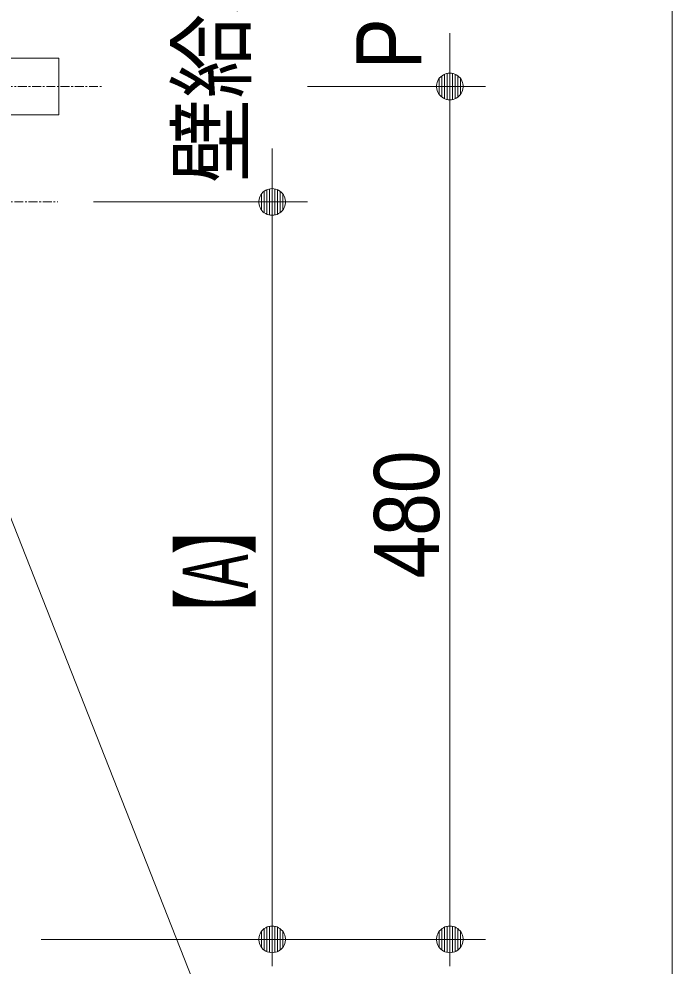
# Model space of a CAD drawing. Units: millimetres, scale not verified. Extents: x -6062 to 6062, y -3045 to 3045.
# Drawn here: x 1845 to 2212, y -2085 to -1552 of the extents above; entities that cross this region are included whole.
import ezdxf
from ezdxf.enums import TextEntityAlignment as Align

# ---------------------------------------------------------------- set-up
doc = ezdxf.new("R2010")
doc.units = ezdxf.units.MM
doc.header["$LTSCALE"] = 20
doc.linetypes.add('CHAIN1', pattern=[8, 5, -1, 1, -1])
for name, color, linetype, lineweight in [('0-0_1図面枠', 7, 'Continuous', 9), ('0-2_2寸法-1', 7, 'Continuous', 9), ('0-3_0', 7, 'Continuous', 9), ('0-4_2寸法-2', 7, 'Continuous', 9), ('0-5_4給排水', 7, 'Continuous', 9), ('0-6_2寸法-3', 7, 'Continuous', 9)]:
    doc.layers.add(name, color=color, linetype=linetype, lineweight=lineweight)
doc.styles.add('ＭＳ Ｐゴシック', font='')
doc.styles.get('ＭＳ Ｐゴシック').set_extended_font_data('MS PGothic')

# ---------------------------------------------------------------- blocks, each defined once
blk = doc.blocks.new('グループ-2')
at = {"layer": '0-0_1図面枠'}
blk.add_lwpolyline([(-80000, 55400), (80000, 55400), (80000, -55400), (-80000, -55400)], close=True, dxfattribs=at)
blk = doc.blocks.new('図面枠')
at = {"layer": '0-0_1図面枠'}
blk.add_blockref('グループ-2', (0, 0), dxfattribs=at)
blk = doc.blocks.new('止水栓_側面')
at = {"layer": '0-5_4給排水', "linetype": 'CHAIN1'}
blk.add_line((-3010, 0), (1000, 0), dxfattribs=at)
at = {"layer": '0-5_4給排水'}
blk.add_lwpolyline([(-900, 1200), (-900, 600), (-1200, 600), (-1200, 1200)], dxfattribs=at)
for points in [[(-1950, 660), (-1850, 660), (-1850, 300), (-1950, 300)], [(-1330, 600), (-770, 600), (-770, 360), (-1330, 360)], [(-200, 600), (0, 600), (0, -600), (-200, -600)], [(-1250, 360), (-850, 360), (-850, 298), (-1250, 298)], [(-1450, -300), (-2010, -300), (-2010, 300), (-1450, 300)], [(-1450, 240), (-1430, 240), (-1430, -240), (-1450, -240)], [(-1430, 298), (-200, 298), (-200, -298), (-1430, -298)]]:
    blk.add_lwpolyline(points, close=True, dxfattribs=at)
blk = doc.blocks.new('グループ-11')
at = {"layer": '0-5_4給排水'}
blk.add_blockref('止水栓_側面', (72090, -33100), dxfattribs=at)
blk = doc.blocks.new('グループ-13')
at = {"layer": '0-5_4給排水', "linetype": 'CHAIN1'}
blk.add_line((69600, -31800), (73600, -31800), dxfattribs=at)
at = {"layer": '0-5_4給排水'}
blk.add_lwpolyline([(70100, -31480), (73100, -31480), (73100, -32120), (70100, -32120)], dxfattribs=at)
blk = doc.blocks.new('_Dot')
at = {"layer": '0-3_0'}
for p, q in [((-10, 0), (-20, 0)), ((9.78, 2), (-9.78, 2)), ((7.99, 6), (-7.99, 6)), ((9.16, -3.98), (-9.16, -3.98)), ((6, -7.98), (-6, -7.98))]:
    blk.add_line(p, q, dxfattribs=at)
for points in [[(10, 0), (9.92, 1.25), (9.69, 2.49), (9.3, 3.68), (8.76, 4.82), (8.09, 5.88), (7.29, 6.85), (6.37, 7.71), (5.36, 8.44), (4.26, 9.05), (3.09, 9.51), (1.87, 9.82), (0.63, 9.98), (-0.63, 9.98), (-1.87, 9.82), (-3.09, 9.51), (-4.26, 9.05), (-5.36, 8.44), (-6.37, 7.71), (-7.29, 6.85), (-8.09, 5.88), (-8.76, 4.82), (-9.3, 3.68), (-9.69, 2.49), (-9.92, 1.25), (-10, 0), (0, 0)], [(-10, 0), (-9.92, -1.25), (-9.69, -2.49), (-9.3, -3.68), (-8.76, -4.82), (-8.09, -5.88), (-7.29, -6.85), (-6.37, -7.71), (-5.36, -8.44), (-4.26, -9.05), (-3.09, -9.51), (-1.87, -9.82), (-0.63, -9.98), (0.63, -9.98), (1.87, -9.82), (3.09, -9.51), (4.26, -9.05), (5.36, -8.44), (6.37, -7.71), (7.29, -6.85), (8.09, -5.88), (8.76, -4.82), (9.3, -3.68), (9.69, -2.49), (9.92, -1.25), (10, 0), (0, 0)]]:
    blk.add_lwpolyline(points, close=True, dxfattribs=at)

msp = doc.modelspace()

# ---------------------------------------------------------------- linework, layer by layer
at = {"layer": '0-2_2寸法-1'}
for p, q in [((2007.5, -1590), (2107.5, -1590)), ((2087.5, -1605.01), (2087.5, -2054.99)), ((1887, -1655), (2007.5, -1655)), ((1987.5, -1670.01), (1987.5, -2054.99)), ((1857.5, -2070), (2007.5, -2070)), ((2007.5, -2070), (2107.5, -2070))]:
    msp.add_line(p, q, dxfattribs=at)
at = {"layer": '0-4_2寸法-2'}
for p, q in [((2087.5, -1574.99), (2087.5, -1559.99)), ((2007.5, -1590), (2107.5, -1590)), ((2087.5, -1590), (2087.5, -2070)), ((1987.5, -1639.99), (1987.5, -1624.99)), ((1887, -1655), (2007.5, -1655)), ((1987.5, -1655), (1987.5, -2070)), ((1857.5, -2070), (2007.5, -2070)), ((2007.5, -2070), (2107.5, -2070))]:
    msp.add_line(p, q, dxfattribs=at)
at = {"layer": '0-6_2寸法-3'}
msp.add_lwpolyline([(1642.43, -2420), (2071.62, -2420), (1776.25, -1669.9)], dxfattribs=at)

# ---------------------------------------------------------------- block references
at = {"layer": '0-0_1図面枠', "xscale": 0.05, "yscale": 0.05}
msp.add_blockref('図面枠', (-1787.5, 0), dxfattribs=at)
at = {"layer": '0-2_2寸法-1', "xscale": 0.7503418, "yscale": 0.7503418}
for p, rotation in [((2087.5, -1590), 90), ((1987.5, -1655), 90), ((1987.5, -2070), 270), ((2087.5, -2070), 270)]:
    msp.add_blockref('_Dot', p, dxfattribs=dict(at, rotation=rotation))
at = {"layer": '0-4_2寸法-2', "xscale": 0.7503418, "yscale": 0.7503418}
for p, rotation in [((2087.5, -1590), 270), ((1987.5, -1655), 270), ((1987.5, -2070), 90), ((2087.5, -2070), 90)]:
    msp.add_blockref('_Dot', p, dxfattribs=dict(at, rotation=rotation))
at = {"layer": '0-5_4給排水', "xscale": 0.05, "yscale": 0.05}
for name in ['グループ-13', 'グループ-11']:
    msp.add_blockref(name, (-1787.5, 0), dxfattribs=at)

# ---------------------------------------------------------------- texts
at = {"layer": '0-2_2寸法-1', "style": 'ＭＳ Ｐゴシック'}
for s, height, width, p in [('480', 36.66, 0.9, (2092.46, -1866.89)), ('【A】', 36.69, 0.6, (1984.87, -1902.55))]:
    msp.add_text(s, height=height, rotation=90, dxfattribs=dict(at, width=width)).set_placement(p, align=Align.BOTTOM_LEFT)
at = {"layer": '0-4_2寸法-2', "style": 'ＭＳ Ｐゴシック'}
for s, width, p in [('Pトラップ排水位置', 0.9, (2082.52, -1580.42)), ('壁給水・給湯位置', 0.95, (1982.62, -1644.36))]:
    msp.add_text(s, height=36.66, rotation=90, dxfattribs=dict(at, width=width)).set_placement(p, align=Align.BOTTOM_LEFT)

doc.saveas('drawing.dxf')
